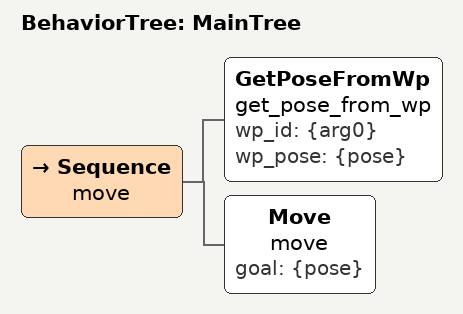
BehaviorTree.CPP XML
<root main_tree_to_execute = "MainTree" >
   <BehaviorTree ID="MainTree">
      <Sequence name="move">
        <GetPoseFromWp  name="get_pose_from_wp" wp_id="{arg0}" wp_pose="{pose}"/>
        <Move name="move" goal="{pose}"/>
      </Sequence>
   </BehaviorTree>
</root>
